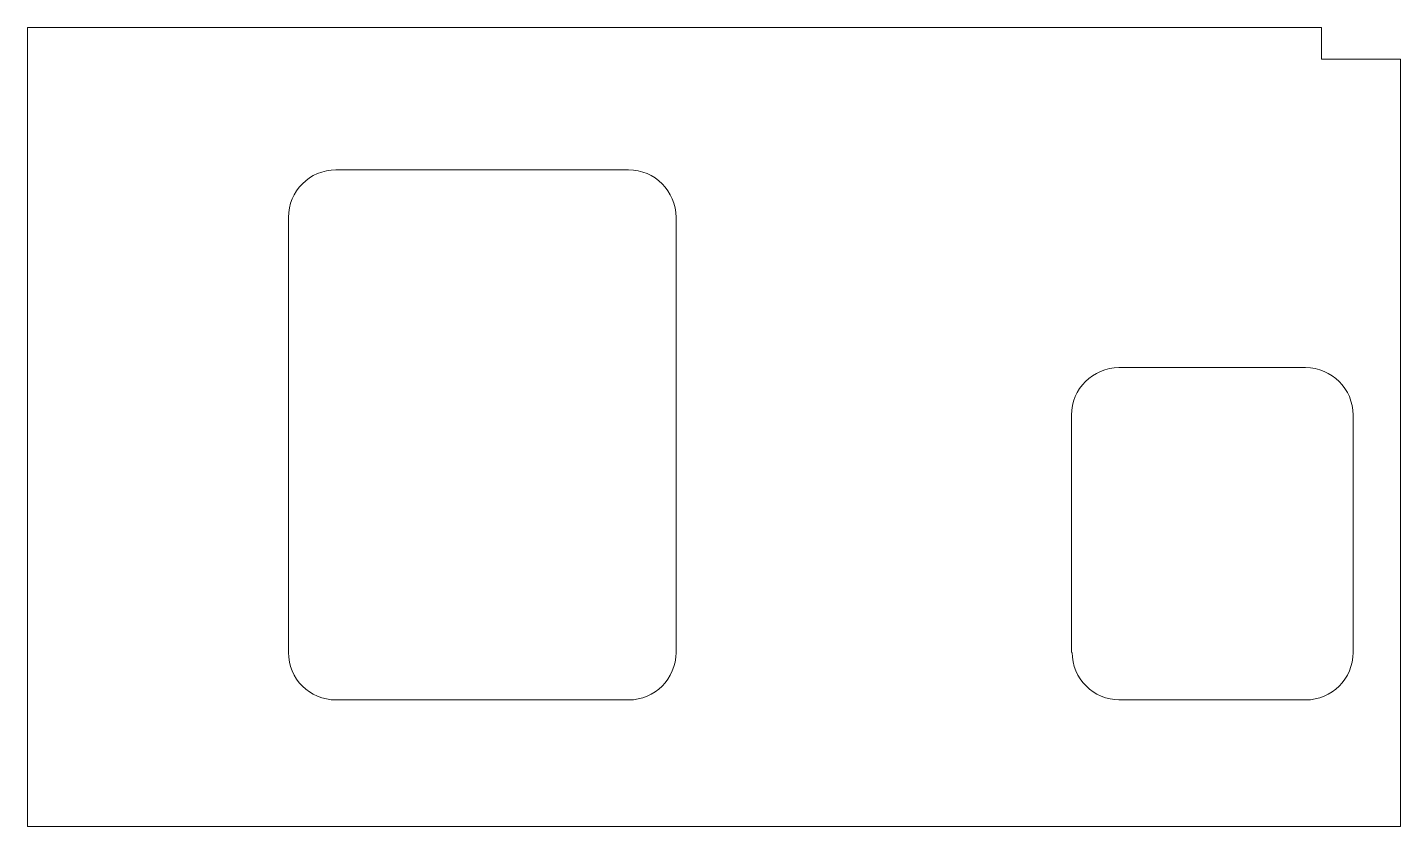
# Model space of a CAD drawing. Header units: millimetres. Extents: x 0 to 868, y 0 to 505.
import ezdxf

# ---------------------------------------------------------------- set-up
doc = ezdxf.new("R2010")
doc.units = ezdxf.units.MM
doc.layers.get('0').update_dxf_attribs({"linetype": 'CONTINUOUS', "lineweight": 0})

msp = doc.modelspace()

# ---------------------------------------------------------------- linework, layer by layer
at = {"linetype": 'CONTINUOUS', "lineweight": 0}
for p, q in [((818, 505), (0, 505)), ((0, 505), (0, 0)), ((818, 485), (818, 505)), ((868, 485), (818, 485)), ((868, 0), (868, 485)), ((195, 415), (380, 415)), ((165, 110), (165, 385)), ((410, 385), (410, 110)), ((690, 290), (808, 290)), ((660, 110), (660, 260)), ((838, 260), (838, 110)), ((195, 80), (380, 80)), ((808, 80), (690, 80)), ((0, 0), (868, 0))]:
    msp.add_line(p, q, dxfattribs=at)
for centre, start, end in [((195, 385), 90, 180), ((380, 385), 0, 90), ((690, 260), 90, 180), ((808, 260), 0, 90), ((195, 110), 180, 270), ((380, 110), 270, 0), ((690.4, 110.05), 180, 270), ((808, 110), 270, 0)]:
    msp.add_arc(centre, 30, start, end)

doc.saveas('drawing.dxf')
